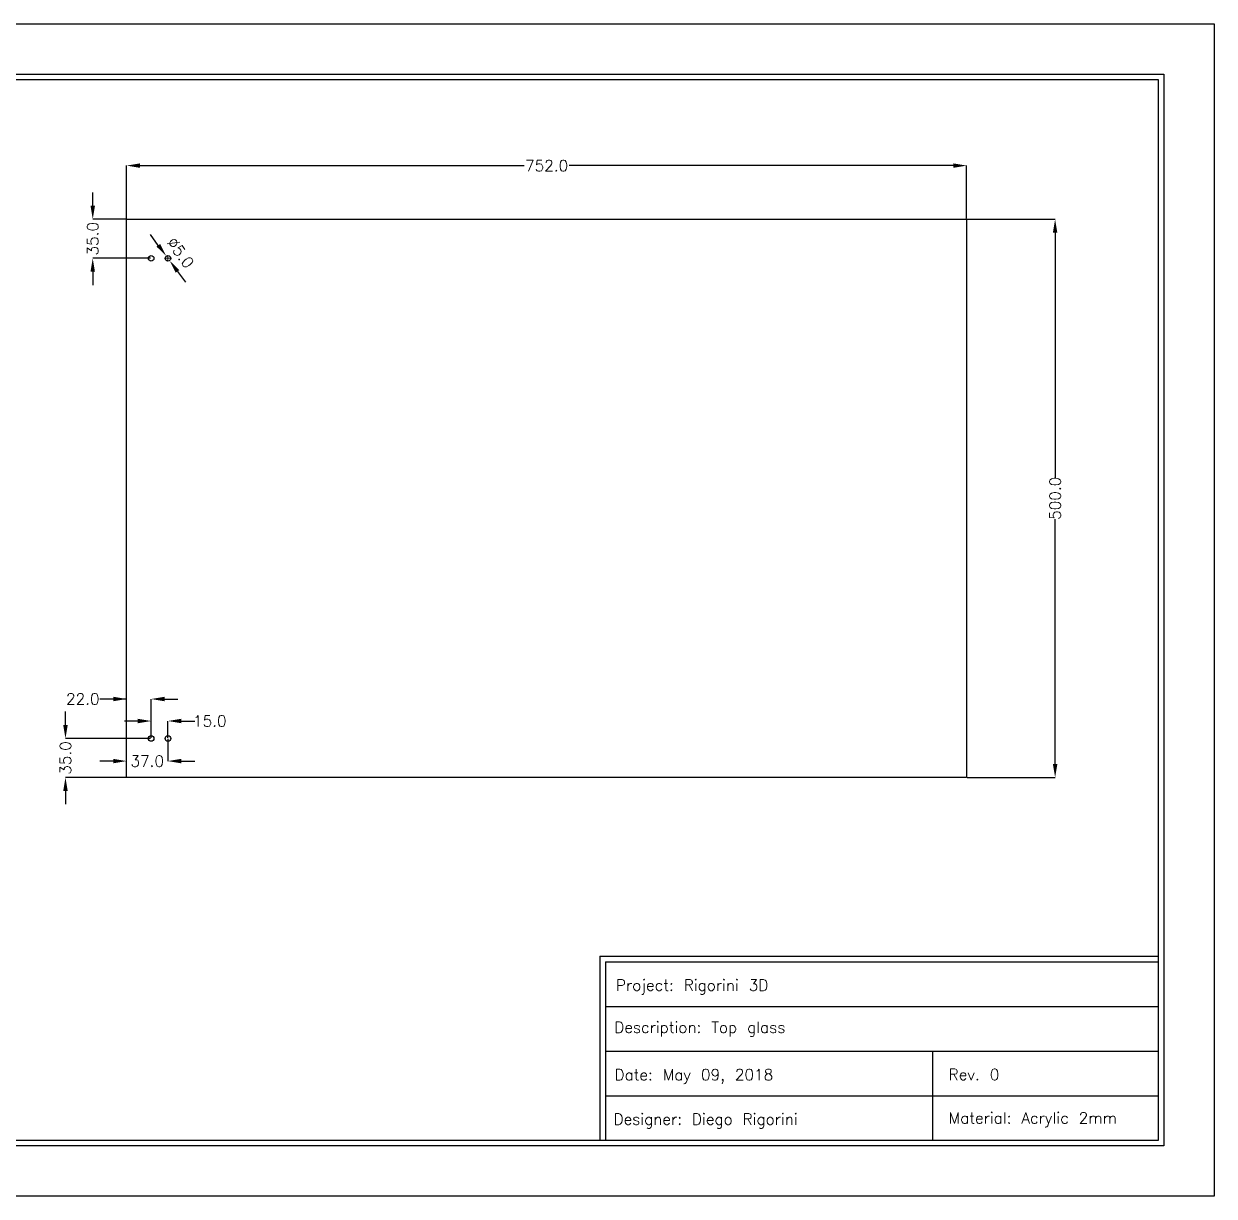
# Model space of a CAD drawing. Header units: millimetres. Extents: x -4601 to 5059, y -189 to 3749.
# Drawn here: x 1795 to 2861, y -189 to 861 of the extents above; entities that cross this region are included whole.
import ezdxf

# ---------------------------------------------------------------- set-up
doc = ezdxf.new("R2010")
doc.units = ezdxf.units.MM
doc.layers.get('0').update_dxf_attribs({"lineweight": 25})
doc.layers.add('DIMENSION', color=150, linetype='Continuous', lineweight=9)
doc.layers.add('NoPrint', color=3, linetype='Continuous', plot=False)
doc.styles.get("Standard").update_dxf_attribs({"font": 'txt.shx', "height": 10})
doc.dimstyles.get("Standard").update_dxf_attribs({"dimscale": 100, "dimtxt": 12, "dimasz": 12, "dimexe": 0, "dimexo": 0.5, "dimgap": 1, "dimtad": 0, "dimtoh": 1, "dimdec": 1, "dimzin": 0, "dimdsep": 46, "dimtxsty": 'Standard', "dimcen": 2.5, "dimadec": 0, "dimazin": 0, "dimtfac": 1, "dimtdec": 4, "dimtofl": 0, "dimtmove": 0, "dimatfit": 3, "dimfxl": 1, "dimtolj": 1, "dimtzin": 0, "dimarcsym": 0})

# ---------------------------------------------------------------- blocks, each defined once
blk = doc.blocks.new('*D207')
at = {"layer": 'Defpoints', "color": 0}
for p in [(2639.5, 733.6), (1887.5, 685.6), (2639.5, 685.6)]:
    blk.add_point(p, dxfattribs=at)
at = {"layer": 'DIMENSION', "color": 0, "lineweight": -2}
for p, q in [((1887.5, 686.1), (1887.5, 733.6)), ((1899.5, 733.6), (2243.3, 733.6)), ((2627.5, 733.6), (2283.7, 733.6)), ((2639.5, 686.1), (2639.5, 733.6))]:
    blk.add_line(p, q, dxfattribs=at)
at = {"layer": 'DIMENSION', "color": 0}
for points in [[(1899.5, 735.6), (1899.5, 731.6), (1887.5, 733.6)], [(2627.5, 731.6), (2627.5, 735.6), (2639.5, 733.6)]]:
    blk.add_solid(points, dxfattribs=at)
at = {"layer": 'DIMENSION', "color": 0, "insert": (2263.5, 733.6), "char_height": 10, "attachment_point": 5}
blk.add_mtext('\\A1;752.0', dxfattribs=at)
blk = doc.blocks.new('*D209')
at = {"layer": 'Defpoints', "color": 0}
for p in [(2639.5, 685.6), (2639.5, 185.6), (2718.7, 185.6)]:
    blk.add_point(p, dxfattribs=at)
at = {"layer": 'DIMENSION', "color": 0, "lineweight": -2}
for p, q in [((2640, 685.6), (2718.7, 685.6)), ((2718.7, 673.6), (2718.7, 454.1)), ((2718.7, 197.6), (2718.7, 417.1)), ((2640, 185.6), (2718.7, 185.6))]:
    blk.add_line(p, q, dxfattribs=at)
at = {"layer": 'DIMENSION', "color": 0}
for points in [[(2720.7, 673.6), (2716.7, 673.6), (2718.7, 685.6)], [(2716.7, 197.6), (2720.7, 197.6), (2718.7, 185.6)]]:
    blk.add_solid(points, dxfattribs=at)
at = {"layer": 'DIMENSION', "color": 0, "insert": (2718.7, 435.6), "char_height": 10, "attachment_point": 5, "rotation": 90}
blk.add_mtext('\\A1;500.0', dxfattribs=at)
blk = doc.blocks.new('*D213')
at = {"layer": 'Defpoints', "color": 0}
for p in [(1923, 652.6), (1926, 648.5)]:
    blk.add_point(p, dxfattribs=at)
at = {"layer": 'DIMENSION', "color": 0, "lineweight": -2}
for p, q in [((1915.9, 662.2), (1908.8, 671.9)), ((1933.1, 638.9), (1940.2, 629.2))]:
    blk.add_line(p, q, dxfattribs=at)
at = {"layer": 'DIMENSION', "color": 0}
for p, q in [((1922, 650.6), (1927, 650.6)), ((1924.5, 648.1), (1924.5, 653.1))]:
    blk.add_line(p, q, dxfattribs=at)
for points in [[(1914.3, 661.1), (1917.5, 663.4), (1923, 652.6)], [(1934.7, 640), (1931.5, 637.7), (1926, 648.5)]]:
    blk.add_solid(points, dxfattribs=at)
at = {"layer": 'DIMENSION', "color": 0, "insert": (1935.7, 655.6), "char_height": 10, "attachment_point": 5, "rotation": 306.2846}
blk.add_mtext('\\A1;{\\Q0;%%c}5.0', dxfattribs=at)
blk = doc.blocks.new('*D215')
at = {"layer": 'Defpoints', "color": 0}
for p in [(1887.5, 685.6), (1857.2, 650.6), (1909.5, 650.6)]:
    blk.add_point(p, dxfattribs=at)
at = {"layer": 'DIMENSION', "color": 0, "lineweight": -2}
for p, q in [((1857.2, 697.6), (1857.2, 709.6)), ((1887, 685.6), (1857.2, 685.6)), ((1909, 650.6), (1857.2, 650.6)), ((1857.2, 638.6), (1857.2, 626.6))]:
    blk.add_line(p, q, dxfattribs=at)
at = {"layer": 'DIMENSION', "color": 0}
for points in [[(1855.2, 697.6), (1859.2, 697.6), (1857.2, 685.6)], [(1859.2, 638.6), (1855.2, 638.6), (1857.2, 650.6)]]:
    blk.add_solid(points, dxfattribs=at)
at = {"layer": 'DIMENSION', "color": 0, "insert": (1857.2, 668.1), "char_height": 10, "attachment_point": 5, "rotation": 90}
blk.add_mtext('\\A1;35.0', dxfattribs=at)
blk = doc.blocks.new('*D216')
at = {"layer": 'Defpoints', "color": 0}
for p in [(1832.8, 220.6), (1909.5, 220.6), (1887.5, 185.6)]:
    blk.add_point(p, dxfattribs=at)
at = {"layer": 'DIMENSION', "color": 0, "lineweight": -2}
for p, q in [((1832.8, 232.6), (1832.8, 244.6)), ((1909, 220.6), (1832.8, 220.6)), ((1887, 185.6), (1832.8, 185.6)), ((1832.8, 173.6), (1832.8, 161.6))]:
    blk.add_line(p, q, dxfattribs=at)
at = {"layer": 'DIMENSION', "color": 0}
for points in [[(1830.8, 232.6), (1834.8, 232.6), (1832.8, 220.6)], [(1834.8, 173.6), (1830.8, 173.6), (1832.8, 185.6)]]:
    blk.add_solid(points, dxfattribs=at)
at = {"layer": 'DIMENSION', "color": 0, "insert": (1832.8, 203.1), "char_height": 10, "attachment_point": 5, "rotation": 90}
blk.add_mtext('\\A1;35.0', dxfattribs=at)
blk = doc.blocks.new('*D218')
at = {"layer": 'Defpoints', "color": 0}
for p in [(1909.5, 255.9), (1909.5, 220.6), (1887.5, 185.6)]:
    blk.add_point(p, dxfattribs=at)
at = {"layer": 'DIMENSION', "color": 0, "lineweight": -2}
for p, q in [((1887.5, 255.9), (1863.5, 255.9)), ((1875.5, 255.9), (1863.5, 255.9)), ((1887.5, 186.1), (1887.5, 255.9)), ((1909.5, 221.1), (1909.5, 255.9)), ((1921.5, 255.9), (1933.5, 255.9))]:
    blk.add_line(p, q, dxfattribs=at)
at = {"layer": 'DIMENSION', "color": 0}
for points in [[(1875.5, 253.9), (1875.5, 257.9), (1887.5, 255.9)], [(1921.5, 257.9), (1921.5, 253.9), (1909.5, 255.9)]]:
    blk.add_solid(points, dxfattribs=at)
at = {"layer": 'DIMENSION', "color": 0, "insert": (1848.3, 255.9), "char_height": 10, "attachment_point": 5}
blk.add_mtext('\\A1;22.0', dxfattribs=at)
blk = doc.blocks.new('*D219')
at = {"layer": 'Defpoints', "color": 0}
for p in [(1924.5, 220.6), (1924.5, 200.3), (1887.5, 185.6)]:
    blk.add_point(p, dxfattribs=at)
at = {"layer": 'DIMENSION', "color": 0, "lineweight": -2}
for p, q in [((1924.5, 220.1), (1924.5, 200.3)), ((1875.5, 200.3), (1863.5, 200.3)), ((1887.5, 186.1), (1887.5, 200.3)), ((1936.5, 200.3), (1948.5, 200.3))]:
    blk.add_line(p, q, dxfattribs=at)
at = {"layer": 'DIMENSION', "color": 0}
for points in [[(1875.5, 198.3), (1875.5, 202.3), (1887.5, 200.3)], [(1936.5, 202.3), (1936.5, 198.3), (1924.5, 200.3)]]:
    blk.add_solid(points, dxfattribs=at)
at = {"layer": 'DIMENSION', "color": 0, "insert": (1906, 200.3), "char_height": 10, "attachment_point": 5}
blk.add_mtext('\\A1;37.0', dxfattribs=at)
blk = doc.blocks.new('*D221')
at = {"layer": 'Defpoints', "color": 0}
for p in [(1924.5, 236.2), (1909.5, 220.6), (1924.5, 220.6)]:
    blk.add_point(p, dxfattribs=at)
at = {"layer": 'DIMENSION', "color": 0, "lineweight": -2}
for p, q in [((1897.5, 236.2), (1885.5, 236.2)), ((1909.5, 221.1), (1909.5, 236.2)), ((1924.5, 221.1), (1924.5, 236.2)), ((1936.5, 236.2), (1948.5, 236.2))]:
    blk.add_line(p, q, dxfattribs=at)
at = {"layer": 'DIMENSION', "color": 0}
for points in [[(1897.5, 234.2), (1897.5, 238.2), (1909.5, 236.2)], [(1936.5, 238.2), (1936.5, 234.2), (1924.5, 236.2)]]:
    blk.add_solid(points, dxfattribs=at)
at = {"layer": 'DIMENSION', "color": 0, "insert": (1962, 236.2), "char_height": 10, "attachment_point": 5}
blk.add_mtext('\\A1;15.0', dxfattribs=at)

msp = doc.modelspace()

# ---------------------------------------------------------------- linework, layer by layer
for p, q in [((2311.21, 25.61), (2811.1, 25.61)), ((2311.21, 25.61), (2311.21, -139.39)), ((2316.21, 20.61), (2811.1, 20.61)), ((2316.21, 20.61), (2316.21, -139.39)), ((2316.21, -19.39), (2811.1, -19.39)), ((2316.21, -59.39), (2811.1, -59.39)), ((2609.06, -59.39), (2609.06, -139.39)), ((2316.21, -99.39), (2811.1, -99.39))]:
    msp.add_line(p, q)
for points in [[(2816.1, 815.61), (2816.1, -144.39), (1421.1, -144.39), (1421.1, 815.61)], [(2811.1, 810.61), (2811.1, -139.39), (1426.1, -139.39), (1426.1, 810.61)], [(2639.5, 685.55), (2639.5, 185.55), (1887.5, 185.55), (1887.5, 685.55)]]:
    msp.add_lwpolyline(points, close=True)
for centre in [(1909.5, 650.55), (1924.5, 650.55), (1909.5, 220.55), (1924.5, 220.55)]:
    msp.add_circle(centre, 2.5)
at = {"layer": 'NoPrint'}
msp.add_lwpolyline([(2861.1, 860.61), (2861.1, -189.39), (1376.1, -189.39), (1376.1, 860.61)], close=True, dxfattribs=at)

# ---------------------------------------------------------------- texts
at = {"char_height": 10, "width": 1362.861, "attachment_point": 1}
for s, insert in [('Project: Rigorini 3D', (2325.52, 4.57)), ('Description: Top glass', (2324.04, -33.11)), ('Date: May 09, 2018', (2324.29, -75.56)), ('Rev. 0', (2623.44, -75.46)), ('Designer: Diego Rigorini', (2323.42, -115.37)), ('Material: Acrylic 2mm', (2623.44, -114.32))]:
    msp.add_mtext(s, dxfattribs=dict(at, insert=insert))

# ---------------------------------------------------------------- dimensions: what is measured, and where the dimension line sits
at = {"layer": 'DIMENSION'}
for base, p1, p2, picture, middle in [((2639.5, 733.55), (1887.5, 685.55), (2639.5, 685.55), '*D207', (2263.5, 733.55)), ((1924.5, 236.2), (1909.5, 220.55), (1924.5, 220.55), '*D221', (1962, 236.2)), ((1924.5, 200.28), (1887.5, 185.55), (1924.5, 220.55), '*D219', (1906, 200.28))]:
    dim = msp.add_linear_dim(base=base, p1=p1, p2=p2, dimstyle='Standard', override={"dimscale": 1, "dimlfac": 1, "dimtxsty": 'Standard', "dimsah": 1, "dimtolj": 1}, dxfattribs=at)
    dim.commit()
    dim.dimension.update_dxf_attribs({"geometry": picture, "text_midpoint": middle})
for base, p1, p2, picture, middle in [((1857.16, 650.55), (1887.5, 685.55), (1909.5, 650.55), '*D215', (1857.16, 668.05)), ((2718.73, 185.55), (2639.5, 685.55), (2639.5, 185.55), '*D209', (2718.73, 435.55)), ((1832.83, 220.55), (1887.5, 185.55), (1909.5, 220.55), '*D216', (1832.83, 203.05))]:
    dim = msp.add_linear_dim(base=base, p1=p1, p2=p2, angle=90, dimstyle='Standard', override={"dimscale": 1, "dimlfac": 1, "dimtxsty": 'Standard', "dimsah": 1, "dimtolj": 1}, dxfattribs=at)
    dim.commit()
    dim.dimension.update_dxf_attribs({"geometry": picture, "text_midpoint": middle})
dim = msp.add_diameter_dim_2p(p1=(1923.02, 652.57), p2=(1925.98, 648.54), text='{\\Q0;%%c}5.0', dimstyle='Standard', override={"dimscale": 1, "dimlfac": 1, "dimtxsty": 'Standard', "dimsah": 1, "dimse1": 1, "dimse2": 1, "dimtmove": 2, "dimtolj": 1}, dxfattribs=at)
dim.commit()
dim.dimension.update_dxf_attribs({"geometry": '*D213', "text_midpoint": (1935.65, 655.64), "dimtype": 163})
dim = msp.add_linear_dim(base=(1909.5, 255.89), p1=(1887.5, 185.55), p2=(1909.5, 220.55), dimstyle='Standard', override={"dimscale": 1, "dimlfac": 1, "dimtxsty": 'Standard', "dimsah": 1, "dimtolj": 1}, dxfattribs=at)
dim.commit()
dim.dimension.update_dxf_attribs({"geometry": '*D218', "text_midpoint": (1848.33, 255.89), "dimtype": 160})

doc.saveas('drawing.dxf')
